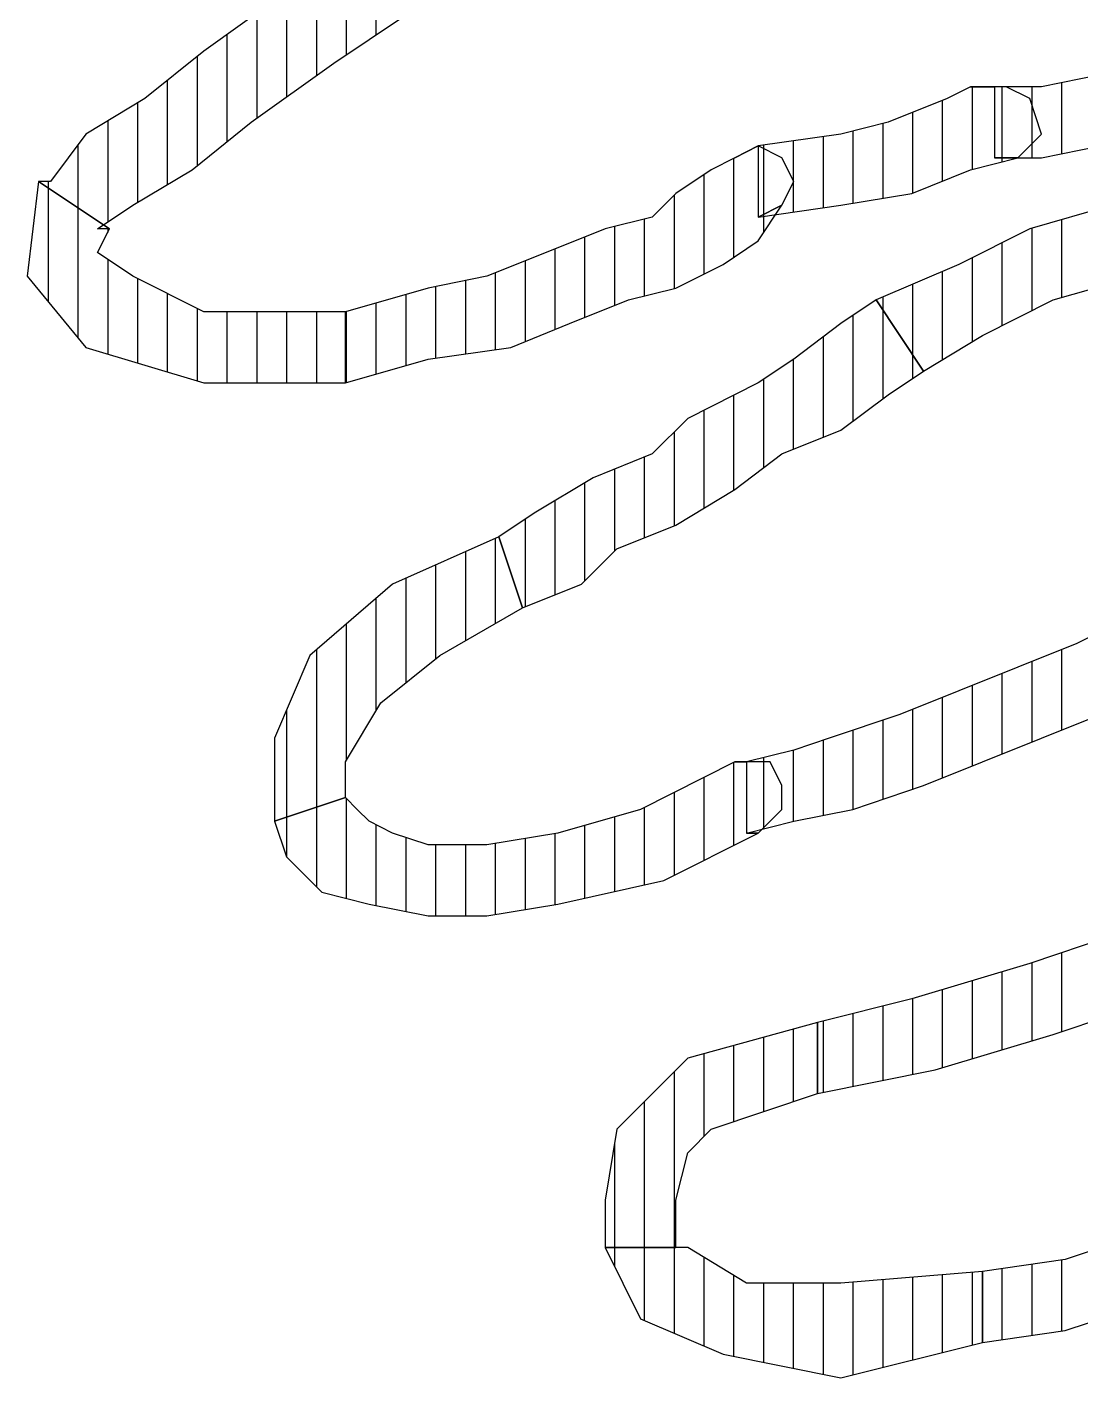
# Model space of a CAD drawing. Header units: millimetres. Extents: x 11489 to 12006, y 36725 to 37730.
# Drawn here: x 11821.06 to 11825.48, y 37477.32 to 37482.98 of the extents above; entities that cross this region are included whole.
import ezdxf

# ---------------------------------------------------------------- set-up
doc = ezdxf.new("R2010")
doc.units = ezdxf.units.MM
doc.layers.add('OC-Mutfak_Ekipman', color=252, linetype='Continuous')
pattern_1 = [(360, (-19413.11011, 29189.02214), (1e-16, 0.125), [25])]

# ---------------------------------------------------------------- blocks, each defined once
blk = doc.blocks.new('A$C0b4f8896')
at = {"ltscale": 30}
h = blk.add_hatch(dxfattribs=at)
h.set_pattern_fill('DC_LINES', color=256, scale=0.1, style=0)
h.set_pattern_definition(pattern_1)
edge = h.paths.add_edge_path(flags=0)
edge.add_line((8.991, 12.0723), (8.8917, 12.5664))
edge.add_line((8.8917, 12.5664), (8.7427, 13.0615))
edge.add_line((8.7427, 13.0615), (8.5936, 13.5068))
edge.add_line((8.5936, 13.5068), (8.395, 13.9023))
edge.add_line((8.395, 13.9023), (8.1963, 14.2988))
edge.add_line((8.1963, 14.2988), (7.9479, 14.7441))
edge.add_line((7.9479, 14.7441), (7.7492, 15.041))
edge.add_line((7.7492, 15.041), (7.6002, 15.3379))
edge.add_line((7.6002, 15.3379), (7.3021, 15.2383))
edge.add_line((7.3021, 15.2383), (7.4511, 14.9414))
edge.add_line((7.4511, 14.9414), (7.6498, 14.5459))
edge.add_line((7.6498, 14.5459), (7.8982, 14.1992))
edge.add_line((7.8982, 14.1992), (8.0969, 13.8037))
edge.add_line((8.0969, 13.8037), (8.2956, 13.4082))
edge.add_line((8.2956, 13.4082), (8.4446, 12.9629))
edge.add_line((8.4446, 12.9629), (8.5936, 12.4678))
edge.add_line((8.5936, 12.4678), (8.693, 12.0723))
h = blk.add_hatch(dxfattribs=at)
h.set_pattern_fill('DC_LINES', color=256, scale=0.1, style=0)
h.set_pattern_definition(pattern_1)
edge = h.paths.add_edge_path(flags=0)
edge.add_line((8.991, 12.0723), (8.8917, 12.5664))
edge.add_line((8.8917, 12.5664), (8.7427, 13.0615))
edge.add_line((8.7427, 13.0615), (8.5936, 13.5068))
edge.add_line((8.5936, 13.5068), (8.395, 13.9023))
edge.add_line((8.395, 13.9023), (8.1963, 14.2988))
edge.add_line((8.1963, 14.2988), (7.9479, 14.7441))
edge.add_line((7.9479, 14.7441), (7.7492, 15.041))
edge.add_line((7.7492, 15.041), (7.6002, 15.3379))
edge.add_line((7.6002, 15.3379), (7.3021, 15.2383))
edge.add_line((7.3021, 15.2383), (7.4511, 14.9414))
edge.add_line((7.4511, 14.9414), (7.6498, 14.5459))
edge.add_line((7.6498, 14.5459), (7.8982, 14.1992))
edge.add_line((7.8982, 14.1992), (8.0969, 13.8037))
edge.add_line((8.0969, 13.8037), (8.2956, 13.4082))
edge.add_line((8.2956, 13.4082), (8.4446, 12.9629))
edge.add_line((8.4446, 12.9629), (8.5936, 12.4678))
edge.add_line((8.5936, 12.4678), (8.693, 12.0723))
h = blk.add_hatch(dxfattribs=at)
h.set_pattern_fill('DC_LINES', color=256, scale=0.1, style=0)
h.set_pattern_definition(pattern_1)
edge = h.paths.add_edge_path(flags=0)
edge.add_line((4.9674, 15.0898), (4.6694, 15.0898))
edge.add_line((4.6694, 15.0898), (4.6694, 14.8428))
edge.add_line((4.6694, 14.8428), (4.7191, 14.5459))
edge.add_line((4.7191, 14.5459), (4.6694, 14.1992))
edge.add_line((4.6694, 14.1992), (4.6694, 13.9023))
edge.add_line((4.6694, 13.9023), (4.6694, 13.5566))
edge.add_line((4.6694, 13.5566), (4.7191, 13.2598))
edge.add_line((4.7191, 13.2598), (4.7687, 13.0117))
edge.add_line((4.7687, 13.0117), (4.7687, 12.8145))
edge.add_line((4.7687, 12.8145), (5.0668, 12.8145))
edge.add_line((5.0668, 12.8145), (5.0668, 13.0117))
edge.add_line((5.0668, 13.0117), (5.0171, 13.2598))
edge.add_line((5.0171, 13.2598), (5.0668, 13.5566))
edge.add_line((5.0668, 13.5566), (5.0668, 13.9023))
edge.add_line((5.0668, 13.9023), (5.0668, 14.1992))
edge.add_line((5.0668, 14.1992), (5.0171, 14.5459))
edge.add_line((5.0171, 14.5459), (4.9674, 14.8428))
edge.add_line((4.9674, 14.8428), (4.9674, 15.0898))
edge.add_line((4.9674, 15.0898), (4.6694, 15.0898))
edge.add_line((4.6694, 15.0898), (4.9674, 15.0898))
edge.add_line((4.9674, 15.0898), (4.9178, 15.1895))
edge.add_line((4.9178, 15.1895), (4.8184, 15.2383))
edge.add_line((4.8184, 15.2383), (4.7191, 15.1895))
edge.add_line((4.7191, 15.1895), (4.6694, 15.0898))
h = blk.add_hatch(dxfattribs=at)
h.set_pattern_fill('DC_LINES', color=256, scale=0.1, style=0)
h.set_pattern_definition(pattern_1)
edge = h.paths.add_edge_path(flags=0)
edge.add_line((9.1401, 14.7441), (9.2394, 14.6445))
edge.add_line((9.2394, 14.6445), (9.2891, 14.4473))
edge.add_line((9.2891, 14.4473), (9.3884, 14.249))
edge.add_line((9.3884, 14.249), (9.4381, 14.002))
edge.add_line((9.4381, 14.002), (9.5375, 13.7539))
edge.add_line((9.5375, 13.7539), (9.5871, 13.4082))
edge.add_line((9.5871, 13.4082), (9.6865, 13.1113))
edge.add_line((9.6865, 13.1113), (9.7362, 12.7646))
edge.add_line((9.7362, 12.7646), (10.0342, 12.7646))
edge.add_line((10.0342, 12.7646), (9.9845, 13.1113))
edge.add_line((9.9845, 13.1113), (9.8852, 13.4082))
edge.add_line((9.8852, 13.4082), (9.8355, 13.7539))
edge.add_line((9.8355, 13.7539), (9.7362, 14.1006))
edge.add_line((9.7362, 14.1006), (9.6865, 14.3477))
edge.add_line((9.6865, 14.3477), (9.5871, 14.5459))
edge.add_line((9.5871, 14.5459), (9.5375, 14.7441))
edge.add_line((9.5375, 14.7441), (9.4381, 14.9414))
h = blk.add_hatch(dxfattribs=at)
h.set_pattern_fill('DC_LINES', color=256, scale=0.1, style=0)
h.set_pattern_definition(pattern_1)
edge = h.paths.add_edge_path(flags=0)
edge.add_line((9.1401, 14.7441), (9.2394, 14.6445))
edge.add_line((9.2394, 14.6445), (9.2891, 14.4473))
edge.add_line((9.2891, 14.4473), (9.3884, 14.249))
edge.add_line((9.3884, 14.249), (9.4381, 14.002))
edge.add_line((9.4381, 14.002), (9.5375, 13.7539))
edge.add_line((9.5375, 13.7539), (9.5871, 13.4082))
edge.add_line((9.5871, 13.4082), (9.6865, 13.1113))
edge.add_line((9.6865, 13.1113), (9.7362, 12.7646))
edge.add_line((9.7362, 12.7646), (10.0342, 12.7646))
edge.add_line((10.0342, 12.7646), (9.9845, 13.1113))
edge.add_line((9.9845, 13.1113), (9.8852, 13.4082))
edge.add_line((9.8852, 13.4082), (9.8355, 13.7539))
edge.add_line((9.8355, 13.7539), (9.7362, 14.1006))
edge.add_line((9.7362, 14.1006), (9.6865, 14.3477))
edge.add_line((9.6865, 14.3477), (9.5871, 14.5459))
edge.add_line((9.5871, 14.5459), (9.5375, 14.7441))
edge.add_line((9.5375, 14.7441), (9.4381, 14.9414))
h = blk.add_hatch(dxfattribs=at)
h.set_pattern_fill('DC_LINES', color=256, scale=0.1, style=0)
h.set_pattern_definition(pattern_1)
edge = h.paths.add_edge_path(flags=0)
edge.add_line((5.9609, 12.5176), (5.812, 12.7646))
edge.add_line((5.812, 12.7646), (5.6628, 13.0615))
edge.add_line((5.6628, 13.0615), (5.5635, 13.4082))
edge.add_line((5.5635, 13.4082), (5.4642, 13.7539))
edge.add_line((5.4642, 13.7539), (5.1661, 13.6553))
edge.add_line((5.1661, 13.6553), (5.2655, 13.3086))
edge.add_line((5.2655, 13.3086), (5.3649, 12.9629))
edge.add_line((5.3649, 12.9629), (5.5139, 12.666))
edge.add_line((5.5139, 12.666), (5.6628, 12.3193))
h = blk.add_hatch(dxfattribs=at)
h.set_pattern_fill('DC_LINES', color=256, scale=0.1, style=0)
h.set_pattern_definition(pattern_1)
edge = h.paths.add_edge_path(flags=0)
edge.add_line((5.9609, 12.5176), (5.812, 12.7646))
edge.add_line((5.812, 12.7646), (5.6628, 13.0615))
edge.add_line((5.6628, 13.0615), (5.5635, 13.4082))
edge.add_line((5.5635, 13.4082), (5.4642, 13.7539))
edge.add_line((5.4642, 13.7539), (5.1661, 13.6553))
edge.add_line((5.1661, 13.6553), (5.2655, 13.3086))
edge.add_line((5.2655, 13.3086), (5.3649, 12.9629))
edge.add_line((5.3649, 12.9629), (5.5139, 12.666))
edge.add_line((5.5139, 12.666), (5.6628, 12.3193))
h = blk.add_hatch(dxfattribs=at)
h.set_pattern_fill('DC_LINES', color=256, scale=0.1, style=0)
h.set_pattern_definition(pattern_1)
edge = h.paths.add_edge_path(flags=0)
edge.add_line((6.9047, 13.5068), (7.0041, 13.3584))
edge.add_line((7.0041, 13.3584), (7.1035, 13.1602))
edge.add_line((7.1035, 13.1602), (7.2028, 12.9131))
edge.add_line((7.2028, 12.9131), (7.3021, 12.666))
edge.add_line((7.3021, 12.666), (7.4015, 12.418))
edge.add_line((7.4015, 12.418), (7.5008, 12.1221))
edge.add_line((7.5008, 12.1221), (7.5505, 11.9736))
edge.add_line((7.5505, 11.9736), (7.6002, 11.7754))
edge.add_line((7.6002, 11.7754), (7.8982, 11.7754))
edge.add_line((7.8982, 11.7754), (7.8485, 11.9736))
edge.add_line((7.8485, 11.9736), (7.7989, 12.2207))
edge.add_line((7.7989, 12.2207), (7.6995, 12.5176))
edge.add_line((7.6995, 12.5176), (7.6002, 12.7646))
edge.add_line((7.6002, 12.7646), (7.5008, 13.0117))
edge.add_line((7.5008, 13.0117), (7.4015, 13.2598))
edge.add_line((7.4015, 13.2598), (7.3021, 13.457))
edge.add_line((7.3021, 13.457), (7.2028, 13.6055))
h = blk.add_hatch(dxfattribs=at)
h.set_pattern_fill('DC_LINES', color=256, scale=0.1, style=0)
h.set_pattern_definition(pattern_1)
edge = h.paths.add_edge_path(flags=0)
edge.add_line((6.9047, 13.5068), (7.0041, 13.3584))
edge.add_line((7.0041, 13.3584), (7.1035, 13.1602))
edge.add_line((7.1035, 13.1602), (7.2028, 12.9131))
edge.add_line((7.2028, 12.9131), (7.3021, 12.666))
edge.add_line((7.3021, 12.666), (7.4015, 12.418))
edge.add_line((7.4015, 12.418), (7.5008, 12.1221))
edge.add_line((7.5008, 12.1221), (7.5505, 11.9736))
edge.add_line((7.5505, 11.9736), (7.6002, 11.7754))
edge.add_line((7.6002, 11.7754), (7.8982, 11.7754))
edge.add_line((7.8982, 11.7754), (7.8485, 11.9736))
edge.add_line((7.8485, 11.9736), (7.7989, 12.2207))
edge.add_line((7.7989, 12.2207), (7.6995, 12.5176))
edge.add_line((7.6995, 12.5176), (7.6002, 12.7646))
edge.add_line((7.6002, 12.7646), (7.5008, 13.0117))
edge.add_line((7.5008, 13.0117), (7.4015, 13.2598))
edge.add_line((7.4015, 13.2598), (7.3021, 13.457))
edge.add_line((7.3021, 13.457), (7.2028, 13.6055))
h = blk.add_hatch(dxfattribs=at)
h.set_pattern_fill('DC_LINES', color=256, scale=0.1, style=0)
h.set_pattern_definition(pattern_1)
edge = h.paths.add_edge_path(flags=0)
edge.add_line((4.7687, 12.8145), (4.7687, 12.7148))
edge.add_line((4.7687, 12.7148), (4.8184, 12.6162))
edge.add_line((4.8184, 12.6162), (4.9178, 12.3691))
edge.add_line((4.9178, 12.3691), (4.9674, 12.1709))
edge.add_line((4.9674, 12.1709), (5.0171, 11.8242))
edge.add_line((5.0171, 11.8242), (5.3151, 11.8242))
edge.add_line((5.3151, 11.8242), (5.2655, 12.1709))
edge.add_line((5.2655, 12.1709), (5.2158, 12.4678))
edge.add_line((5.2158, 12.4678), (5.1165, 12.7148))
edge.add_line((5.1165, 12.7148), (5.0668, 12.9131))
edge.add_line((5.0668, 12.9131), (5.0668, 12.8145))
edge.add_line((5.0668, 12.8145), (5.0668, 12.9131))
edge.add_line((5.0668, 12.9131), (4.9674, 13.0117))
edge.add_line((4.9674, 13.0117), (4.8184, 12.9629))
edge.add_line((4.8184, 12.9629), (4.7687, 12.8633))
edge.add_line((4.7687, 12.8633), (4.7687, 12.7148))
h = blk.add_hatch(dxfattribs=at)
h.set_pattern_fill('DC_LINES', color=256, scale=0.1, style=0)
h.set_pattern_definition(pattern_1)
edge = h.paths.add_edge_path(flags=0)
edge.add_line((9.7362, 12.7646), (9.7858, 12.1709))
edge.add_line((9.7858, 12.1709), (9.7858, 11.7754))
edge.add_line((9.7858, 11.7754), (9.6368, 11.5283))
edge.add_line((9.6368, 11.5283), (9.6368, 11.4785))
edge.add_line((9.6368, 11.4785), (9.6368, 11.1816))
edge.add_line((9.6368, 11.1816), (9.9349, 11.3301))
edge.add_line((9.9349, 11.3301), (10.0839, 11.6768))
edge.add_line((10.0839, 11.6768), (10.1832, 12.1709))
edge.add_line((10.1832, 12.1709), (10.0342, 12.7646))
h = blk.add_hatch(dxfattribs=at)
h.set_pattern_fill('DC_LINES', color=256, scale=0.1, style=0)
h.set_pattern_definition(pattern_1)
edge = h.paths.add_edge_path(flags=0)
edge.add_line((9.7362, 12.7646), (9.7858, 12.1709))
edge.add_line((9.7858, 12.1709), (9.7858, 11.7754))
edge.add_line((9.7858, 11.7754), (9.6368, 11.5283))
edge.add_line((9.6368, 11.5283), (9.6368, 11.4785))
edge.add_line((9.6368, 11.4785), (9.6368, 11.1816))
edge.add_line((9.6368, 11.1816), (9.9349, 11.3301))
edge.add_line((9.9349, 11.3301), (10.0839, 11.6768))
edge.add_line((10.0839, 11.6768), (10.1832, 12.1709))
edge.add_line((10.1832, 12.1709), (10.0342, 12.7646))
h = blk.add_hatch(dxfattribs=at)
h.set_pattern_fill('DC_LINES', color=256, scale=0.1, style=0)
h.set_pattern_definition(pattern_1)
edge = h.paths.add_edge_path(flags=0)
edge.add_line((6.9544, 10.835), (6.855, 11.083))
edge.add_line((6.855, 11.083), (6.706, 11.2314))
edge.add_line((6.706, 11.2314), (6.6067, 11.4785))
edge.add_line((6.6067, 11.4785), (6.4576, 11.7256))
edge.add_line((6.4576, 11.7256), (6.3087, 11.9238))
edge.add_line((6.3087, 11.9238), (6.2093, 12.1709))
edge.add_line((6.2093, 12.1709), (6.0602, 12.3691))
edge.add_line((6.0602, 12.3691), (5.9609, 12.5176))
edge.add_line((5.9609, 12.5176), (5.6628, 12.3193))
edge.add_line((5.6628, 12.3193), (5.7622, 12.1709))
edge.add_line((5.7622, 12.1709), (5.9112, 11.9736))
edge.add_line((5.9112, 11.9736), (6.0106, 11.8242))
edge.add_line((6.0106, 11.8242), (6.1596, 11.5283))
edge.add_line((6.1596, 11.5283), (6.3087, 11.3799))
edge.add_line((6.3087, 11.3799), (6.408, 11.1318))
edge.add_line((6.408, 11.1318), (6.557, 10.8848))
edge.add_line((6.557, 10.8848), (6.6564, 10.7363))
h = blk.add_hatch(dxfattribs=at)
h.set_pattern_fill('DC_LINES', color=256, scale=0.1, style=0)
h.set_pattern_definition(pattern_1)
edge = h.paths.add_edge_path(flags=0)
edge.add_line((6.9544, 10.835), (6.855, 11.083))
edge.add_line((6.855, 11.083), (6.706, 11.2314))
edge.add_line((6.706, 11.2314), (6.6067, 11.4785))
edge.add_line((6.6067, 11.4785), (6.4576, 11.7256))
edge.add_line((6.4576, 11.7256), (6.3087, 11.9238))
edge.add_line((6.3087, 11.9238), (6.2093, 12.1709))
edge.add_line((6.2093, 12.1709), (6.0602, 12.3691))
edge.add_line((6.0602, 12.3691), (5.9609, 12.5176))
edge.add_line((5.9609, 12.5176), (5.6628, 12.3193))
edge.add_line((5.6628, 12.3193), (5.7622, 12.1709))
edge.add_line((5.7622, 12.1709), (5.9112, 11.9736))
edge.add_line((5.9112, 11.9736), (6.0106, 11.8242))
edge.add_line((6.0106, 11.8242), (6.1596, 11.5283))
edge.add_line((6.1596, 11.5283), (6.3087, 11.3799))
edge.add_line((6.3087, 11.3799), (6.408, 11.1318))
edge.add_line((6.408, 11.1318), (6.557, 10.8848))
edge.add_line((6.557, 10.8848), (6.6564, 10.7363))
h = blk.add_hatch(dxfattribs=at)
h.set_pattern_fill('DC_LINES', color=256, scale=0.1, style=0)
h.set_pattern_definition(pattern_1)
edge = h.paths.add_edge_path(flags=0)
edge.add_line((9.6368, 11.4785), (9.4381, 11.4785))
edge.add_line((9.4381, 11.4785), (9.2394, 11.5283))
edge.add_line((9.2394, 11.5283), (9.1401, 11.627))
edge.add_line((9.1401, 11.627), (8.991, 12.0723))
edge.add_line((8.991, 12.0723), (8.693, 12.0723))
edge.add_line((8.693, 12.0723), (8.842, 11.5283))
edge.add_line((8.842, 11.5283), (9.1401, 11.2314))
edge.add_line((9.1401, 11.2314), (9.4381, 11.1816))
edge.add_line((9.4381, 11.1816), (9.6368, 11.1816))
h = blk.add_hatch(dxfattribs=at)
h.set_pattern_fill('DC_LINES', color=256, scale=0.1, style=0)
h.set_pattern_definition(pattern_1)
edge = h.paths.add_edge_path(flags=0)
edge.add_line((9.6368, 11.4785), (9.4381, 11.4785))
edge.add_line((9.4381, 11.4785), (9.2394, 11.5283))
edge.add_line((9.2394, 11.5283), (9.1401, 11.627))
edge.add_line((9.1401, 11.627), (8.991, 12.0723))
edge.add_line((8.991, 12.0723), (8.693, 12.0723))
edge.add_line((8.693, 12.0723), (8.842, 11.5283))
edge.add_line((8.842, 11.5283), (9.1401, 11.2314))
edge.add_line((9.1401, 11.2314), (9.4381, 11.1816))
edge.add_line((9.4381, 11.1816), (9.6368, 11.1816))
h = blk.add_hatch(dxfattribs=at)
h.set_pattern_fill('DC_LINES', color=256, scale=0.1, style=0)
h.set_pattern_definition(pattern_1)
edge = h.paths.add_edge_path(flags=0)
edge.add_line((5.0171, 11.8242), (5.0668, 11.7256))
edge.add_line((5.0668, 11.7256), (5.1165, 11.627))
edge.add_line((5.1165, 11.627), (5.2158, 11.4785))
edge.add_line((5.2158, 11.4785), (5.3151, 11.3799))
edge.add_line((5.3151, 11.3799), (5.3649, 11.1816))
edge.add_line((5.3649, 11.1816), (5.4642, 10.9346))
edge.add_line((5.4642, 10.9346), (5.5635, 10.6865))
edge.add_line((5.5635, 10.6865), (5.6132, 10.4395))
edge.add_line((5.6132, 10.4395), (5.7125, 10.0928))
edge.add_line((5.7125, 10.0928), (6.0106, 10.0928))
edge.add_line((6.0106, 10.0928), (5.9112, 10.4395))
edge.add_line((5.9112, 10.4395), (5.8616, 10.7861))
edge.add_line((5.8616, 10.7861), (5.7622, 11.0332))
edge.add_line((5.7622, 11.0332), (5.6628, 11.2803))
edge.add_line((5.6628, 11.2803), (5.6132, 11.4785))
edge.add_line((5.6132, 11.4785), (5.5139, 11.6768))
edge.add_line((5.5139, 11.6768), (5.4145, 11.8242))
edge.add_line((5.4145, 11.8242), (5.2655, 11.9238))
edge.add_line((5.2655, 11.9238), (5.3151, 11.8242))
edge.add_line((5.3151, 11.8242), (5.2655, 11.9238))
edge.add_line((5.2655, 11.9238), (5.1661, 11.9736))
edge.add_line((5.1661, 11.9736), (5.0668, 11.9238))
edge.add_line((5.0668, 11.9238), (5.0171, 11.8242))
edge.add_line((5.0171, 11.8242), (5.0668, 11.7256))
h = blk.add_hatch(dxfattribs=at)
h.set_pattern_fill('DC_LINES', color=256, scale=0.1, style=0)
h.set_pattern_definition(pattern_1)
edge = h.paths.add_edge_path(flags=0)
edge.add_line((7.6002, 11.7754), (7.6002, 11.7256))
edge.add_line((7.6002, 11.7256), (7.7989, 11.3301))
edge.add_line((7.7989, 11.3301), (7.8982, 10.9834))
edge.add_line((7.8982, 10.9834), (7.9479, 10.6865))
edge.add_line((7.9479, 10.6865), (7.9479, 10.4395))
edge.add_line((7.9479, 10.4395), (7.8982, 10.291))
edge.add_line((7.8982, 10.291), (7.8485, 10.1924))
edge.add_line((7.8485, 10.1924), (7.7989, 10.1426))
edge.add_line((7.7989, 10.1426), (7.7492, 10.0928))
edge.add_line((7.7492, 10.0928), (7.8485, 9.7959))
edge.add_line((7.8485, 9.7959), (7.9975, 9.8457))
edge.add_line((7.9975, 9.8457), (8.1466, 9.9941))
edge.add_line((8.1466, 9.9941), (8.1963, 10.1924))
edge.add_line((8.1963, 10.1924), (8.2459, 10.4395))
edge.add_line((8.2459, 10.4395), (8.2459, 10.6865))
edge.add_line((8.2459, 10.6865), (8.1963, 10.9834))
edge.add_line((8.1963, 10.9834), (8.0969, 11.4287))
edge.add_line((8.0969, 11.4287), (7.8982, 11.8242))
edge.add_line((7.8982, 11.8242), (7.8982, 11.7754))
edge.add_line((7.8982, 11.7754), (7.8982, 11.8242))
edge.add_line((7.8982, 11.8242), (7.7989, 11.9238))
edge.add_line((7.7989, 11.9238), (7.6995, 11.9238))
edge.add_line((7.6995, 11.9238), (7.6002, 11.874))
edge.add_line((7.6002, 11.874), (7.6002, 11.7256))
h = blk.add_hatch(dxfattribs=at)
h.set_pattern_fill('DC_LINES', color=256, scale=0.1, style=0)
h.set_pattern_definition(pattern_1)
edge = h.paths.add_edge_path(flags=0)
edge.add_line((7.6002, 11.7754), (7.6002, 11.7256))
edge.add_line((7.6002, 11.7256), (7.7989, 11.3301))
edge.add_line((7.7989, 11.3301), (7.8982, 10.9834))
edge.add_line((7.8982, 10.9834), (7.9479, 10.6865))
edge.add_line((7.9479, 10.6865), (7.9479, 10.4395))
edge.add_line((7.9479, 10.4395), (7.8982, 10.291))
edge.add_line((7.8982, 10.291), (7.8485, 10.1924))
edge.add_line((7.8485, 10.1924), (7.7989, 10.1426))
edge.add_line((7.7989, 10.1426), (7.7492, 10.0928))
edge.add_line((7.7492, 10.0928), (7.8485, 9.7959))
edge.add_line((7.8485, 9.7959), (7.9975, 9.8457))
edge.add_line((7.9975, 9.8457), (8.1466, 9.9941))
edge.add_line((8.1466, 9.9941), (8.1963, 10.1924))
edge.add_line((8.1963, 10.1924), (8.2459, 10.4395))
edge.add_line((8.2459, 10.4395), (8.2459, 10.6865))
edge.add_line((8.2459, 10.6865), (8.1963, 10.9834))
edge.add_line((8.1963, 10.9834), (8.0969, 11.4287))
edge.add_line((8.0969, 11.4287), (7.8982, 11.8242))
edge.add_line((7.8982, 11.8242), (7.8982, 11.7754))
edge.add_line((7.8982, 11.7754), (7.8982, 11.8242))
edge.add_line((7.8982, 11.8242), (7.7989, 11.9238))
edge.add_line((7.7989, 11.9238), (7.6995, 11.9238))
edge.add_line((7.6995, 11.9238), (7.6002, 11.874))
edge.add_line((7.6002, 11.874), (7.6002, 11.7256))
h = blk.add_hatch(dxfattribs=at)
h.set_pattern_fill('DC_LINES', color=256, scale=0.1, style=0)
h.set_pattern_definition(pattern_1)
edge = h.paths.add_edge_path(flags=0)
edge.add_line((5.3649, 9.1035), (5.3649, 9.0537))
edge.add_line((5.3649, 9.0537), (5.2655, 9.2021))
edge.add_line((5.2655, 9.2021), (5.1165, 9.4502))
edge.add_line((5.1165, 9.4502), (4.9178, 9.6973))
edge.add_line((4.9178, 9.6973), (4.6694, 10.0439))
edge.add_line((4.6694, 10.0439), (4.4707, 10.3408))
edge.add_line((4.4707, 10.3408), (4.272, 10.6377))
edge.add_line((4.272, 10.6377), (4.1229, 10.9346))
edge.add_line((4.1229, 10.9346), (3.9739, 11.1816))
edge.add_line((3.9739, 11.1816), (3.6759, 11.083))
edge.add_line((3.6759, 11.083), (3.825, 10.835))
edge.add_line((3.825, 10.835), (3.9739, 10.5381))
edge.add_line((3.9739, 10.5381), (4.1726, 10.1426))
edge.add_line((4.1726, 10.1426), (4.3713, 9.8457))
edge.add_line((4.3713, 9.8457), (4.6197, 9.499))
edge.add_line((4.6197, 9.499), (4.8184, 9.252))
edge.add_line((4.8184, 9.252), (4.9674, 9.0049))
edge.add_line((4.9674, 9.0049), (5.1661, 8.8564))
edge.add_line((5.1661, 8.8564), (5.1661, 8.8066))
h = blk.add_hatch(dxfattribs=at)
h.set_pattern_fill('DC_LINES', color=256, scale=0.1, style=0)
h.set_pattern_definition(pattern_1)
edge = h.paths.add_edge_path(flags=0)
edge.add_line((7.7492, 10.0928), (7.6002, 10.0928))
edge.add_line((7.6002, 10.0928), (7.3518, 10.2412))
edge.add_line((7.3518, 10.2412), (7.1531, 10.4893))
edge.add_line((7.1531, 10.4893), (6.9544, 10.835))
edge.add_line((6.9544, 10.835), (6.6564, 10.7363))
edge.add_line((6.6564, 10.7363), (6.855, 10.291))
edge.add_line((6.855, 10.291), (7.1531, 9.9443))
edge.add_line((7.1531, 9.9443), (7.5008, 9.7959))
edge.add_line((7.5008, 9.7959), (7.8485, 9.7959))
h = blk.add_hatch(dxfattribs=at)
h.set_pattern_fill('DC_LINES', color=256, scale=0.1, style=0)
h.set_pattern_definition(pattern_1)
edge = h.paths.add_edge_path(flags=0)
edge.add_line((7.7492, 10.0928), (7.6002, 10.0928))
edge.add_line((7.6002, 10.0928), (7.3518, 10.2412))
edge.add_line((7.3518, 10.2412), (7.1531, 10.4893))
edge.add_line((7.1531, 10.4893), (6.9544, 10.835))
edge.add_line((6.9544, 10.835), (6.6564, 10.7363))
edge.add_line((6.6564, 10.7363), (6.855, 10.291))
edge.add_line((6.855, 10.291), (7.1531, 9.9443))
edge.add_line((7.1531, 9.9443), (7.5008, 9.7959))
edge.add_line((7.5008, 9.7959), (7.8485, 9.7959))
h = blk.add_hatch(dxfattribs=at)
h.set_pattern_fill('DC_LINES', color=256, scale=0.1, style=0)
h.set_pattern_definition(pattern_1)
edge = h.paths.add_edge_path(flags=0)
edge.add_line((5.7125, 10.0928), (5.7125, 9.499))
edge.add_line((5.7125, 9.499), (5.5635, 9.2021))
edge.add_line((5.5635, 9.2021), (5.4642, 9.0537))
edge.add_line((5.4642, 9.0537), (5.3649, 9.1035))
edge.add_line((5.3649, 9.1035), (5.1661, 8.8066))
edge.add_line((5.1661, 8.8066), (5.5635, 8.7578))
edge.add_line((5.5635, 8.7578), (5.8616, 9.0049))
edge.add_line((5.8616, 9.0049), (6.0106, 9.499))
edge.add_line((6.0106, 9.499), (6.0106, 10.0928))
for p, q in [((8.7427, 13.0615), (8.5936, 13.5068)), ((8.7427, 13.0615), (8.5936, 13.5068)), ((5.6628, 13.0615), (5.5635, 13.4082)), ((5.6628, 13.0615), (5.5635, 13.4082)), ((8.2956, 13.4082), (8.4446, 12.9629)), ((8.2956, 13.4082), (8.4446, 12.9629)), ((9.5871, 13.4082), (9.6865, 13.1113)), ((9.5871, 13.4082), (9.6865, 13.1113)), ((9.9845, 13.1113), (9.8852, 13.4082)), ((9.9845, 13.1113), (9.8852, 13.4082)), ((7.0041, 13.3584), (7.1035, 13.1602)), ((7.0041, 13.3584), (7.1035, 13.1602)), ((4.7191, 13.2598), (4.7687, 13.0117)), ((5.0668, 13.0117), (5.0171, 13.2598)), ((5.2655, 13.3086), (5.3649, 12.9629)), ((5.2655, 13.3086), (5.3649, 12.9629)), ((7.5008, 13.0117), (7.4015, 13.2598)), ((7.5008, 13.0117), (7.4015, 13.2598)), ((7.1035, 13.1602), (7.2028, 12.9131)), ((7.1035, 13.1602), (7.2028, 12.9131)), ((9.6865, 13.1113), (9.7362, 12.7646)), ((9.6865, 13.1113), (9.7362, 12.7646)), ((10.0342, 12.7646), (9.9845, 13.1113)), ((10.0342, 12.7646), (9.9845, 13.1113)), ((5.812, 12.7646), (5.6628, 13.0615)), ((5.812, 12.7646), (5.6628, 13.0615)), ((8.8917, 12.5664), (8.7427, 13.0615)), ((8.8917, 12.5664), (8.7427, 13.0615)), ((4.7687, 13.0117), (4.7687, 12.8145)), ((4.9674, 13.0117), (4.8184, 12.9629)), ((5.0668, 12.9131), (4.9674, 13.0117)), ((5.0668, 12.8145), (5.0668, 13.0117)), ((7.6002, 12.7646), (7.5008, 13.0117)), ((7.6002, 12.7646), (7.5008, 13.0117)), ((4.8184, 12.9629), (4.7687, 12.8633)), ((5.3649, 12.9629), (5.5139, 12.666)), ((5.3649, 12.9629), (5.5139, 12.666)), ((8.4446, 12.9629), (8.5936, 12.4678)), ((8.4446, 12.9629), (8.5936, 12.4678)), ((4.7687, 12.8633), (4.7687, 12.7148)), ((5.1165, 12.7148), (5.0668, 12.9131)), ((5.0668, 12.9131), (5.0668, 12.8145)), ((5.0668, 12.8145), (5.0668, 12.9131)), ((7.2028, 12.9131), (7.3021, 12.666)), ((7.2028, 12.9131), (7.3021, 12.666)), ((4.7687, 12.8145), (4.7687, 12.7148)), ((4.7687, 12.7148), (4.7687, 12.8145)), ((4.7687, 12.8145), (4.7687, 12.8145)), ((4.7687, 12.8145), (5.0668, 12.8145)), ((5.9609, 12.5176), (5.812, 12.7646)), ((5.9609, 12.5176), (5.812, 12.7646)), ((7.6995, 12.5176), (7.6002, 12.7646)), ((7.6995, 12.5176), (7.6002, 12.7646)), ((9.7362, 12.7646), (9.7362, 12.7646)), ((9.7362, 12.7646), (9.7858, 12.1709)), ((10.0342, 12.7646), (9.7362, 12.7646)), ((9.7362, 12.7646), (9.7362, 12.7646)), ((9.7362, 12.7646), (9.7362, 12.7646)), ((9.7362, 12.7646), (9.7858, 12.1709)), ((10.0342, 12.7646), (9.7362, 12.7646)), ((9.7362, 12.7646), (9.7362, 12.7646)), ((9.7362, 12.7646), (10.0342, 12.7646)), ((9.7362, 12.7646), (10.0342, 12.7646)), ((10.1832, 12.1709), (10.0342, 12.7646)), ((10.0342, 12.7646), (10.0342, 12.7646)), ((10.1832, 12.1709), (10.0342, 12.7646)), ((10.0342, 12.7646), (10.0342, 12.7646)), ((4.7687, 12.7148), (4.8184, 12.6162)), ((5.2158, 12.4678), (5.1165, 12.7148)), ((5.5139, 12.666), (5.6628, 12.3193)), ((5.5139, 12.666), (5.6628, 12.3193)), ((7.3021, 12.666), (7.4015, 12.418)), ((7.3021, 12.666), (7.4015, 12.418)), ((4.8184, 12.6162), (4.9178, 12.3691)), ((8.991, 12.0723), (8.8917, 12.5664)), ((8.991, 12.0723), (8.8917, 12.5664)), ((5.2655, 12.1709), (5.2158, 12.4678)), ((5.6628, 12.3193), (5.9609, 12.5176)), ((5.6628, 12.3193), (5.9609, 12.5176)), ((5.9609, 12.5176), (5.6628, 12.3193)), ((5.9609, 12.5176), (5.6628, 12.3193)), ((5.9609, 12.5176), (5.9609, 12.5176)), ((5.9609, 12.5176), (5.9609, 12.5176)), ((5.9609, 12.5176), (5.9609, 12.5176)), ((5.9609, 12.5176), (5.9609, 12.5176)), ((6.0602, 12.3691), (5.9609, 12.5176)), ((6.0602, 12.3691), (5.9609, 12.5176)), ((7.7989, 12.2207), (7.6995, 12.5176)), ((7.7989, 12.2207), (7.6995, 12.5176)), ((8.5936, 12.4678), (8.693, 12.0723)), ((8.5936, 12.4678), (8.693, 12.0723)), ((7.4015, 12.418), (7.5008, 12.1221)), ((7.4015, 12.418), (7.5008, 12.1221)), ((4.9178, 12.3691), (4.9674, 12.1709)), ((6.2093, 12.1709), (6.0602, 12.3691)), ((6.2093, 12.1709), (6.0602, 12.3691)), ((5.6628, 12.3193), (5.6628, 12.3193)), ((5.6628, 12.3193), (5.6628, 12.3193)), ((5.6628, 12.3193), (5.7622, 12.1709)), ((5.6628, 12.3193), (5.7622, 12.1709)), ((7.8485, 11.9736), (7.7989, 12.2207)), ((7.8485, 11.9736), (7.7989, 12.2207)), ((4.9674, 12.1709), (5.0171, 11.8242)), ((5.3151, 11.8242), (5.2655, 12.1709)), ((5.7622, 12.1709), (5.9112, 11.9736)), ((5.7622, 12.1709), (5.9112, 11.9736)), ((6.3087, 11.9238), (6.2093, 12.1709)), ((6.3087, 11.9238), (6.2093, 12.1709)), ((9.7858, 12.1709), (9.7858, 11.7754)), ((9.7858, 12.1709), (9.7858, 11.7754)), ((10.0839, 11.6768), (10.1832, 12.1709)), ((10.0839, 11.6768), (10.1832, 12.1709)), ((7.5008, 12.1221), (7.5505, 11.9736)), ((7.5008, 12.1221), (7.5505, 11.9736)), ((8.693, 12.0723), (8.693, 12.0723)), ((8.693, 12.0723), (8.991, 12.0723)), ((8.693, 12.0723), (8.693, 12.0723)), ((8.693, 12.0723), (8.991, 12.0723)), ((8.991, 12.0723), (8.693, 12.0723)), ((8.693, 12.0723), (8.842, 11.5283)), ((8.991, 12.0723), (8.693, 12.0723)), ((8.693, 12.0723), (8.842, 11.5283)), ((8.991, 12.0723), (8.991, 12.0723)), ((8.991, 12.0723), (8.991, 12.0723)), ((8.991, 12.0723), (8.991, 12.0723)), ((8.991, 12.0723), (8.991, 12.0723)), ((9.1401, 11.627), (8.991, 12.0723)), ((9.1401, 11.627), (8.991, 12.0723)), ((5.1661, 11.9736), (5.0668, 11.9238)), ((5.2655, 11.9238), (5.1661, 11.9736)), ((5.9112, 11.9736), (6.0106, 11.8242)), ((5.9112, 11.9736), (6.0106, 11.8242)), ((7.5505, 11.9736), (7.6002, 11.7754)), ((7.5505, 11.9736), (7.6002, 11.7754)), ((7.8982, 11.7754), (7.8485, 11.9736)), ((7.8982, 11.7754), (7.8485, 11.9736)), ((5.0668, 11.9238), (5.0171, 11.8242)), ((5.4145, 11.8242), (5.2655, 11.9238)), ((5.2655, 11.9238), (5.3151, 11.8242)), ((5.3151, 11.8242), (5.2655, 11.9238)), ((6.4576, 11.7256), (6.3087, 11.9238)), ((6.4576, 11.7256), (6.3087, 11.9238)), ((7.6995, 11.9238), (7.6002, 11.874)), ((7.6995, 11.9238), (7.6002, 11.874)), ((7.7989, 11.9238), (7.6995, 11.9238)), ((7.7989, 11.9238), (7.6995, 11.9238)), ((7.8982, 11.8242), (7.7989, 11.9238)), ((7.8982, 11.8242), (7.7989, 11.9238)), ((7.6002, 11.874), (7.6002, 11.7256)), ((7.6002, 11.874), (7.6002, 11.7256)), ((5.0171, 11.8242), (5.0668, 11.7256)), ((5.0171, 11.8242), (5.0668, 11.7256)), ((5.0668, 11.7256), (5.0171, 11.8242)), ((5.0171, 11.8242), (5.0171, 11.8242)), ((5.0171, 11.8242), (5.3151, 11.8242)), ((5.5139, 11.6768), (5.4145, 11.8242)), ((6.0106, 11.8242), (6.1596, 11.5283)), ((6.0106, 11.8242), (6.1596, 11.5283)), ((8.0969, 11.4287), (7.8982, 11.8242)), ((7.8982, 11.8242), (7.8982, 11.7754)), ((7.8982, 11.7754), (7.8982, 11.8242)), ((8.0969, 11.4287), (7.8982, 11.8242)), ((7.8982, 11.8242), (7.8982, 11.7754)), ((7.8982, 11.7754), (7.8982, 11.8242)), ((7.6002, 11.7754), (7.6002, 11.7256)), ((7.6002, 11.7256), (7.6002, 11.7754)), ((7.6002, 11.7754), (7.6002, 11.7754)), ((7.6002, 11.7754), (7.8982, 11.7754)), ((7.6002, 11.7754), (7.6002, 11.7256)), ((7.6002, 11.7256), (7.6002, 11.7754)), ((7.6002, 11.7754), (7.6002, 11.7754)), ((7.6002, 11.7754), (7.8982, 11.7754)), ((9.7858, 11.7754), (9.6368, 11.5283)), ((9.7858, 11.7754), (9.6368, 11.5283)), ((5.0668, 11.7256), (5.1165, 11.627)), ((5.6132, 11.4785), (5.5139, 11.6768)), ((6.6067, 11.4785), (6.4576, 11.7256)), ((6.6067, 11.4785), (6.4576, 11.7256)), ((7.6002, 11.7256), (7.7989, 11.3301)), ((7.6002, 11.7256), (7.7989, 11.3301)), ((9.9349, 11.3301), (10.0839, 11.6768)), ((9.9349, 11.3301), (10.0839, 11.6768)), ((5.1165, 11.627), (5.2158, 11.4785)), ((9.2394, 11.5283), (9.1401, 11.627)), ((9.2394, 11.5283), (9.1401, 11.627)), ((6.1596, 11.5283), (6.3087, 11.3799)), ((6.1596, 11.5283), (6.3087, 11.3799)), ((8.842, 11.5283), (9.1401, 11.2314)), ((8.842, 11.5283), (9.1401, 11.2314)), ((9.4381, 11.4785), (9.2394, 11.5283)), ((9.4381, 11.4785), (9.2394, 11.5283)), ((9.6368, 11.5283), (9.6368, 11.4785)), ((9.6368, 11.5283), (9.6368, 11.4785)), ((5.2158, 11.4785), (5.3151, 11.3799)), ((5.6628, 11.2803), (5.6132, 11.4785)), ((6.706, 11.2314), (6.6067, 11.4785)), ((6.706, 11.2314), (6.6067, 11.4785)), ((9.6368, 11.4785), (9.4381, 11.4785)), ((9.6368, 11.4785), (9.4381, 11.4785)), ((9.6368, 11.4785), (9.6368, 11.4785)), ((9.6368, 11.1816), (9.6368, 11.4785)), ((9.6368, 11.4785), (9.6368, 11.4785)), ((9.6368, 11.4785), (9.6368, 11.1816)), ((9.6368, 11.4785), (9.6368, 11.4785)), ((9.6368, 11.1816), (9.6368, 11.4785)), ((9.6368, 11.4785), (9.6368, 11.4785)), ((9.6368, 11.4785), (9.6368, 11.1816)), ((8.1963, 10.9834), (8.0969, 11.4287)), ((8.1963, 10.9834), (8.0969, 11.4287)), ((5.3151, 11.3799), (5.3649, 11.1816)), ((6.3087, 11.3799), (6.408, 11.1318)), ((6.3087, 11.3799), (6.408, 11.1318)), ((7.7989, 11.3301), (7.8982, 10.9834)), ((7.7989, 11.3301), (7.8982, 10.9834)), ((9.6368, 11.1816), (9.9349, 11.3301)), ((9.6368, 11.1816), (9.9349, 11.3301)), ((5.7622, 11.0332), (5.6628, 11.2803)), ((6.855, 11.083), (6.706, 11.2314)), ((6.855, 11.083), (6.706, 11.2314)), ((9.1401, 11.2314), (9.4381, 11.1816)), ((9.1401, 11.2314), (9.4381, 11.1816)), ((5.3649, 11.1816), (5.4642, 10.9346)), ((9.4381, 11.1816), (9.6368, 11.1816)), ((9.4381, 11.1816), (9.6368, 11.1816)), ((9.6368, 11.1816), (9.6368, 11.1816)), ((9.6368, 11.1816), (9.6368, 11.1816)), ((6.408, 11.1318), (6.557, 10.8848)), ((6.408, 11.1318), (6.557, 10.8848)), ((6.9544, 10.835), (6.855, 11.083)), ((6.9544, 10.835), (6.855, 11.083)), ((5.8616, 10.7861), (5.7622, 11.0332)), ((5.4642, 10.9346), (5.5635, 10.6865)), ((7.8982, 10.9834), (7.9479, 10.6865)), ((7.8982, 10.9834), (7.9479, 10.6865)), ((8.2459, 10.6865), (8.1963, 10.9834)), ((8.2459, 10.6865), (8.1963, 10.9834)), ((6.557, 10.8848), (6.6564, 10.7363)), ((6.557, 10.8848), (6.6564, 10.7363)), ((6.6564, 10.7363), (6.9544, 10.835)), ((6.6564, 10.7363), (6.9544, 10.835)), ((6.9544, 10.835), (6.6564, 10.7363)), ((6.9544, 10.835), (6.6564, 10.7363)), ((6.9544, 10.835), (6.9544, 10.835)), ((6.9544, 10.835), (6.9544, 10.835)), ((6.9544, 10.835), (6.9544, 10.835)), ((6.9544, 10.835), (6.9544, 10.835)), ((7.1531, 10.4893), (6.9544, 10.835)), ((7.1531, 10.4893), (6.9544, 10.835)), ((5.9112, 10.4395), (5.8616, 10.7861)), ((6.6564, 10.7363), (6.6564, 10.7363)), ((6.6564, 10.7363), (6.6564, 10.7363)), ((6.6564, 10.7363), (6.855, 10.291)), ((6.6564, 10.7363), (6.855, 10.291)), ((5.5635, 10.6865), (5.6132, 10.4395)), ((7.9479, 10.6865), (7.9479, 10.4395)), ((7.9479, 10.6865), (7.9479, 10.4395)), ((8.2459, 10.4395), (8.2459, 10.6865)), ((8.2459, 10.4395), (8.2459, 10.6865)), ((7.3518, 10.2412), (7.1531, 10.4893)), ((7.3518, 10.2412), (7.1531, 10.4893)), ((5.6132, 10.4395), (5.7125, 10.0928)), ((6.0106, 10.0928), (5.9112, 10.4395)), ((7.9479, 10.4395), (7.8982, 10.291)), ((7.9479, 10.4395), (7.8982, 10.291)), ((8.1963, 10.1924), (8.2459, 10.4395)), ((8.1963, 10.1924), (8.2459, 10.4395)), ((4.6694, 10.0439), (4.4707, 10.3408)), ((6.855, 10.291), (7.1531, 9.9443)), ((6.855, 10.291), (7.1531, 9.9443)), ((7.8982, 10.291), (7.8485, 10.1924)), ((7.8982, 10.291), (7.8485, 10.1924)), ((7.6002, 10.0928), (7.3518, 10.2412)), ((7.6002, 10.0928), (7.3518, 10.2412)), ((7.7989, 10.1426), (7.7492, 10.0928)), ((7.7989, 10.1426), (7.7492, 10.0928)), ((7.8485, 10.1924), (7.7989, 10.1426)), ((7.8485, 10.1924), (7.7989, 10.1426)), ((8.1466, 9.9941), (8.1963, 10.1924)), ((8.1466, 9.9941), (8.1963, 10.1924)), ((5.7125, 10.0928), (6.0106, 10.0928)), ((5.7125, 10.0928), (5.7125, 10.0928)), ((5.7125, 10.0928), (5.7125, 9.499)), ((6.0106, 10.0928), (5.7125, 10.0928)), ((5.7125, 10.0928), (5.7125, 10.0928)), ((6.0106, 9.499), (6.0106, 10.0928)), ((6.0106, 10.0928), (6.0106, 10.0928)), ((7.7492, 10.0928), (7.6002, 10.0928)), ((7.7492, 10.0928), (7.6002, 10.0928)), ((7.7492, 10.0928), (7.7492, 10.0928)), ((7.8485, 9.7959), (7.7492, 10.0928)), ((7.7492, 10.0928), (7.7492, 10.0928)), ((7.7492, 10.0928), (7.8485, 9.7959)), ((7.7492, 10.0928), (7.7492, 10.0928)), ((7.8485, 9.7959), (7.7492, 10.0928)), ((7.7492, 10.0928), (7.7492, 10.0928)), ((7.7492, 10.0928), (7.8485, 9.7959)), ((4.9178, 9.6973), (4.6694, 10.0439)), ((7.9975, 9.8457), (8.1466, 9.9941)), ((7.9975, 9.8457), (8.1466, 9.9941)), ((7.1531, 9.9443), (7.5008, 9.7959)), ((7.1531, 9.9443), (7.5008, 9.7959)), ((4.3713, 9.8457), (4.6197, 9.499)), ((7.8485, 9.7959), (7.9975, 9.8457)), ((7.8485, 9.7959), (7.9975, 9.8457)), ((7.5008, 9.7959), (7.8485, 9.7959)), ((7.5008, 9.7959), (7.8485, 9.7959)), ((7.8485, 9.7959), (7.8485, 9.7959)), ((7.8485, 9.7959), (7.8485, 9.7959)), ((5.1165, 9.4502), (4.9178, 9.6973)), ((4.6197, 9.499), (4.8184, 9.252)), ((5.7125, 9.499), (5.5635, 9.2021)), ((5.8616, 9.0049), (6.0106, 9.499)), ((5.2655, 9.2021), (5.1165, 9.4502)), ((4.8184, 9.252), (4.9674, 9.0049)), ((5.3649, 9.0537), (5.2655, 9.2021)), ((5.5635, 9.2021), (5.4642, 9.0537)), ((5.1661, 8.8066), (5.3649, 9.1035)), ((5.3649, 9.1035), (5.1661, 8.8066)), ((5.3649, 9.1035), (5.3649, 9.0537)), ((5.3649, 9.1035), (5.3649, 9.1035)), ((5.4642, 9.0537), (5.3649, 9.1035)), ((4.9674, 9.0049), (5.1661, 8.8564)), ((5.5635, 8.7578), (5.8616, 9.0049)), ((5.1661, 8.8564), (5.1661, 8.8066)), ((5.1661, 8.8066), (5.5635, 8.7578))]:
    blk.add_line(p, q, dxfattribs=at)

msp = doc.modelspace()

# ---------------------------------------------------------------- block references
at = {"layer": 'OC-Mutfak_Ekipman', "linetype": 'Continuous', "rotation": 270}
msp.add_blockref('A$C0b4f8896', (11812.3011, 37487.5019), dxfattribs=at)

doc.saveas('drawing.dxf')
